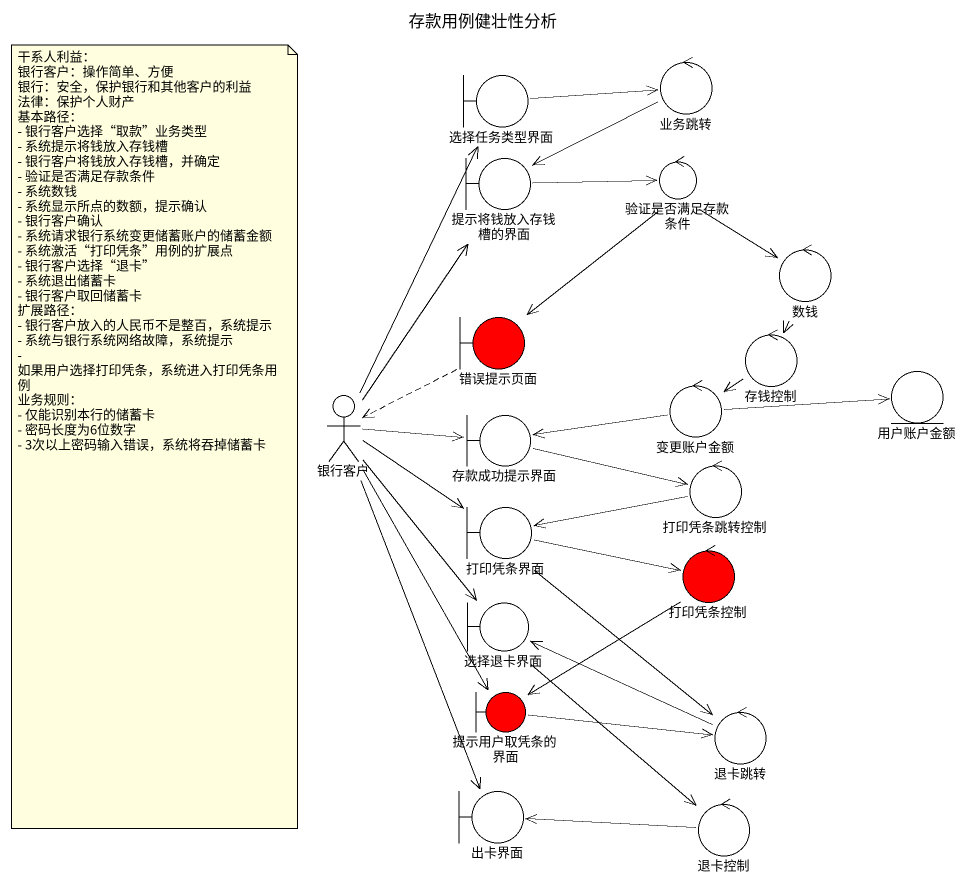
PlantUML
@startuml
title 存款用例健壮性分析
control 业务跳转
boundary 选择任务类型界面
boundary 提示将钱放入存钱槽的界面
control 验证是否满足存款条件
control 数钱
boundary 错误提示页面 #FF0000
control 存钱控制
control 变更账户金额
entity 用户账户金额
actor 银行客户
boundary 存款成功提示界面
control 打印凭条跳转控制
boundary 打印凭条界面
control 打印凭条控制 #FF0000
boundary 选择退卡界面
boundary 提示用户取凭条的界面 #FF0000
control 退卡跳转
boundary 出卡界面
control 退卡控制
业务跳转 -left-> 提示将钱放入存钱槽的界面
选择任务类型界面 -right-> 业务跳转
提示将钱放入存钱槽的界面 -right-> 验证是否满足存款条件
验证是否满足存款条件 --> 数钱
验证是否满足存款条件 --> 错误提示页面
数钱 --> 存钱控制
错误提示页面 ..> 银行客户
存钱控制 --> 变更账户金额
变更账户金额 -right-> 用户账户金额
变更账户金额 -left-> 存款成功提示界面
银行客户 -up-> 选择任务类型界面
银行客户 -up-> 提示将钱放入存钱槽的界面
银行客户 -right-> 存款成功提示界面
银行客户 -right-> 打印凭条界面
银行客户 --> 选择退卡界面
银行客户 --> 提示用户取凭条的界面
银行客户 --> 出卡界面
存款成功提示界面 -right-> 打印凭条跳转控制
打印凭条跳转控制 -left-> 打印凭条界面
打印凭条界面 -right-> 打印凭条控制
打印凭条界面 --> 退卡跳转
打印凭条控制 --> 提示用户取凭条的界面
选择退卡界面 <-right- 退卡跳转
选择退卡界面 --> 退卡控制
提示用户取凭条的界面 -right-> 退卡跳转
退卡控制 -left-> 出卡界面
note as N1
  干系人利益：
  银行客户：操作简单、方便
  银行：安全，保护银行和其他客户的利益
  法律：保护个人财产
  基本路径：
  - 银行客户选择“取款”业务类型
  - 系统提示将钱放入存钱槽
  - 银行客户将钱放入存钱槽，并确定
  - 验证是否满足存款条件
  - 系统数钱
  - 系统显示所点的数额，提示确认
  - 银行客户确认
  - 系统请求银行系统变更储蓄账户的储蓄金额
  - 系统激活“打印凭条”用例的扩展点
  - 银行客户选择“退卡”
  - 系统退出储蓄卡
  - 银行客户取回储蓄卡
  扩展路径：
  - 银行客户放入的人民币不是整百，系统提示
  - 系统与银行系统网络故障，系统提示
  - 如果用户选择打印凭条，系统进入打印凭条用例
  业务规则：
  - 仅能识别本行的储蓄卡
  - 密码长度为6位数字
  - 3次以上密码输入错误，系统将吞掉储蓄卡
end note
@enduml
